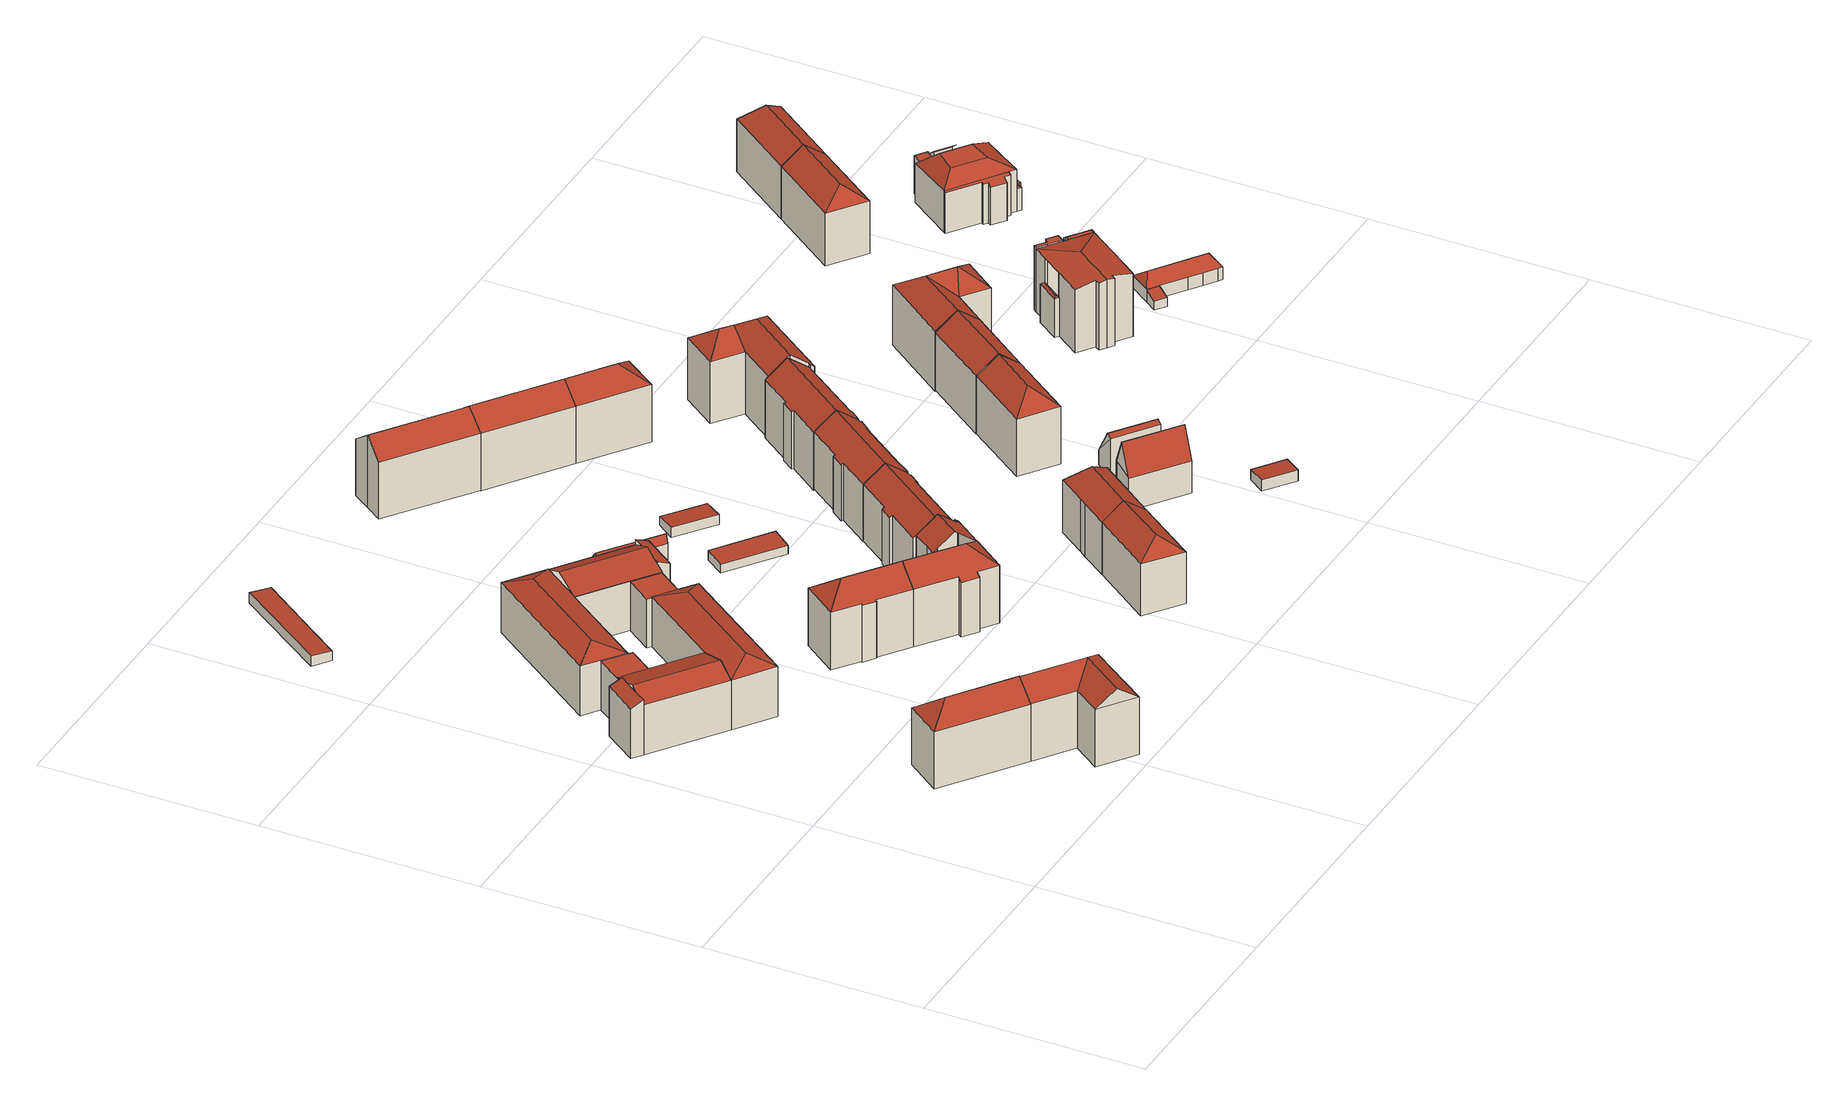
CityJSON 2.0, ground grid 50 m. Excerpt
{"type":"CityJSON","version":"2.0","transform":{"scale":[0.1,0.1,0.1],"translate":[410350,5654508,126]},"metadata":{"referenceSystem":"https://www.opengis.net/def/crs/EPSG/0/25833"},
"CityObjects":{
"building1":{"type":"Building","attributes":{"Dachtyp_tdc":"tdcHipAndGableRoof","Gemeindeschluessel":14612000,"Dachneigung":37.5,"QualitaetDacherkennung":71,"Geometrietyp2DReferenz":"3000","measuredHeight":17.58,"function":"31001_9998","roofType":"5000"},"geometry":[{"type":"Solid","lod":"2","boundaries":[[[[0,1,2,3]],[[1,4,5,2]],[[4,6,7,5]],[[6,8,9,7]],[[8,10,11,9]],[[10,12,13,11]],[[12,14,15,13]],[[14,16,17,15]],[[16,0,3,17]],[[12,10,18]],[[10,8,6,18]],[[6,4,1,0,16,14,12,18]],[[3,2,5,7,9,11,13,15,17]]]],"semantics":{"surfaces":[{"type":"WallSurface"},{"type":"RoofSurface"},{"type":"GroundSurface"}],"values":[[0,0,0,0,0,0,0,0,0,1,1,1,2]]}}]},
"building2":{"type":"Building","attributes":{"Dachtyp_tdc":"tdcFreeFormRoof","Gemeindeschluessel":14612000,"Dachneigung":36.36,"QualitaetDacherkennung":75,"Geometrietyp2DReferenz":"3000","measuredHeight":17.56,"function":"31001_9998","roofType":"5000"},"geometry":[{"type":"Solid","lod":"2","boundaries":[[[[19,20,21,22]],[[20,23,9,21]],[[23,24,5,9]],[[24,25,26,5]],[[25,27,28,26]],[[27,19,22,28]],[[29,30,31,27,25]],[[32,29,25,24]],[[32,24,23]],[[30,29,32,23,20]],[[31,30,20,19]],[[31,19,27]],[[22,21,9,5,26,28]]]],"semantics":{"surfaces":[{"type":"WallSurface"},{"type":"RoofSurface"},{"type":"GroundSurface"}],"values":[[0,0,0,0,0,0,1,1,0,1,1,0,2]]}}]},
"building3":{"type":"Building","attributes":{"Gemeindeschluessel":14612000,"Geometrietyp2DReferenz":"3000","function":"31001_9998","roofType":"9999"},"children":["building3-1","building3-2","building3-3","building3-4","building3-5","building3-6","building3-7","building3-8"]},
"building3-1":{"type":"BuildingPart","attributes":{"Dachtyp_tdc":"tdcPolyFlatRoof","Dachneigung":23.16,"QualitaetDacherkennung":51,"Geometrietyp2DReferenz":"3000","measuredHeight":13.21,"roofType":"2100"},"parents":["building3"],"geometry":[{"type":"MultiSurface","lod":"2","boundaries":[[[33,34,35,36,37]],[[34,38,39,35]],[[38,40,41,42,43,39]],[[40,38,34,33,44,45]],[[36,35,39,43]]],"semantics":{"surfaces":[{"type":"WallSurface"},{"type":"RoofSurface"},{"type":"GroundSurface"}],"values":[0,0,0,1,2]}}]},
"building3-2":{"type":"BuildingPart","attributes":{"Dachtyp_tdc":"tdcPolyFlatRoof","Dachneigung":24.16,"QualitaetDacherkennung":49,"Geometrietyp2DReferenz":"3000","measuredHeight":13.28,"roofType":"2100"},"parents":["building3"],"geometry":[{"type":"MultiSurface","lod":"2","boundaries":[[[46,47,48,49,50]],[[47,51,52,48]],[[51,53,54,55,56,52]],[[53,51,47,46,57,58]],[[49,48,52,56]]],"semantics":{"surfaces":[{"type":"WallSurface"},{"type":"RoofSurface"},{"type":"GroundSurface"}],"values":[0,0,0,1,2]}}]},
"building3-3":{"type":"BuildingPart","attributes":{"Dachtyp_tdc":"tdcPolyFlatRoof","Dachneigung":0,"QualitaetDacherkennung":72,"Geometrietyp2DReferenz":"3000","measuredHeight":11.73,"roofType":"1000"},"parents":["building3"],"geometry":[{"type":"MultiSurface","lod":"2","boundaries":[[[59,60,61,62]],[[63,64,65,66]],[[64,67,68,65]],[[68,62,61,66,65]],[[64,63,60,59,67]]],"semantics":{"surfaces":[{"type":"WallSurface"},{"type":"GroundSurface"},{"type":"RoofSurface"}],"values":[0,0,0,1,2]}}]},
"building3-4":{"type":"BuildingPart","attributes":{"Dachtyp_tdc":"tdcGableRoof","Dachneigung":17.77,"QualitaetDacherkennung":69,"Geometrietyp2DReferenz":"3000","measuredHeight":14.14,"roofType":"3100"},"parents":["building3"],"geometry":[{"type":"MultiSurface","lod":"2","boundaries":[[[69,50,49,70]],[[69,71,72]],[[50,69,72,73,57]],[[71,74,54,58,73,72]],[[70,49,56,75,76,77]]],"semantics":{"surfaces":[{"type":"WallSurface"},{"type":"RoofSurface"},{"type":"GroundSurface"}],"values":[0,0,1,1,2]}}]},
"building3-5":{"type":"BuildingPart","attributes":{"Dachtyp_tdc":"tdcHipRoof","Dachneigung":19.66,"QualitaetDacherkennung":81,"Geometrietyp2DReferenz":"3000","measuredHeight":14.11,"roofType":"3200"},"parents":["building3"],"geometry":[{"type":"MultiSurface","lod":"2","boundaries":[[[78,79,80,81]],[[82,83,84,85,86,87,88]],[[89,83,90]],[[89,79,84,83]],[[79,78,85,84]],[[78,91,92,86,85]],[[93,88,87,94,95]],[[93,96,97,82,88]],[[79,89,96,80]],[[91,78,81]],[[96,93,95,98,99,91,81,80]]],"semantics":{"surfaces":[{"type":"RoofSurface"},{"type":"GroundSurface"},{"type":"WallSurface"}],"values":[0,1,2,2,2,2,2,2,0,0,0]}}]},
"building3-6":{"type":"BuildingPart","attributes":{"Dachtyp_tdc":"tdcGableRoof","Dachneigung":17.85,"QualitaetDacherkennung":70,"Geometrietyp2DReferenz":"3000","measuredHeight":14.15,"roofType":"3100"},"parents":["building3"],"geometry":[{"type":"MultiSurface","lod":"2","boundaries":[[[100,94,87,68,67]],[[92,37,36,86]],[[92,99,101,102,44,37]],[[103,104,41,45,102,101,98,95]],[[100,103,95,94]],[[42,41,104,105]],[[105,104,103,100]],[[36,43,62,68,87,86]],[[42,105,59,62,43]]],"semantics":{"surfaces":[{"type":"WallSurface"},{"type":"RoofSurface"},{"type":"GroundSurface"}],"values":[0,0,1,1,0,0,0,2,0]}}]},
"building3-7":{"type":"BuildingPart","attributes":{"Dachtyp_tdc":"tdcPolyFlatRoof","Dachneigung":0,"QualitaetDacherkennung":70,"Geometrietyp2DReferenz":"3000","measuredHeight":11.73,"roofType":"1000"},"parents":["building3"],"geometry":[{"type":"MultiSurface","lod":"2","boundaries":[[[97,106,88,82]],[[106,107,108,88]],[[107,109,76,108]],[[110,90,83,75]],[[90,110,109,107,106,97]],[[82,88,108,76,75,83]]],"semantics":{"surfaces":[{"type":"WallSurface"},{"type":"RoofSurface"},{"type":"GroundSurface"}],"values":[0,0,0,0,1,2]}}]},
"building3-8":{"type":"BuildingPart","attributes":{"Dachtyp_tdc":"tdcHipRoof","Dachneigung":19.84,"QualitaetDacherkennung":82,"Geometrietyp2DReferenz":"3000","measuredHeight":14.15,"roofType":"3200"},"parents":["building3"],"geometry":[{"type":"MultiSurface","lod":"2","boundaries":[[[111,61,60]],[[111,112,113,61]],[[112,114,115,113]],[[114,69,70,115]],[[116,66,77,71]],[[116,63,66]],[[69,114,117]],[[112,111,116,118]],[[114,112,118,117]],[[116,71,69,117,118]],[[61,113,115,70,77,66]]],"semantics":{"surfaces":[{"type":"WallSurface"},{"type":"RoofSurface"},{"type":"GroundSurface"}],"values":[0,0,0,0,0,0,1,1,1,1,2]}}]},
"building4":{"type":"Building","attributes":{"Dachtyp_tdc":"tdcPolyFlatRoof","Gemeindeschluessel":14612000,"Dachneigung":3.59,"QualitaetDacherkennung":73,"Geometrietyp2DReferenz":"3000","measuredHeight":2.43,"function":"31001_2463","roofType":"2100"},"geometry":[{"type":"Solid","lod":"2","boundaries":[[[[119,120,121,122]],[[120,123,124,121]],[[123,125,126,124]],[[125,127,128,126]],[[127,119,122,128]],[[127,125,123,120,119]],[[122,121,124,126,128]]]],"semantics":{"surfaces":[{"type":"WallSurface"},{"type":"RoofSurface"},{"type":"GroundSurface"}],"values":[[0,0,0,0,0,1,2]]}}]},
"building5":{"type":"Building","attributes":{"Dachtyp_tdc":"tdcHipAndGableRoof","Gemeindeschluessel":14612000,"Dachneigung":37.35,"QualitaetDacherkennung":69,"Geometrietyp2DReferenz":"3000","measuredHeight":17.78,"function":"31001_9998","roofType":"5000"},"geometry":[{"type":"Solid","lod":"2","boundaries":[[[[129,130,131,132]],[[130,133,134,131]],[[135,136,137,138]],[[136,139,140,137]],[[139,141,142,140]],[[141,143,144,142]],[[143,145,146,144]],[[145,129,132,146]],[[141,139,147]],[[139,136,135,133,130,129,145,147]],[[145,143,141,147]],[[132,131,134,138,137,140,142,144,146]],[[133,135,138,134]]]],"semantics":{"surfaces":[{"type":"WallSurface"},{"type":"RoofSurface"},{"type":"GroundSurface"}],"values":[[0,0,0,0,0,0,0,0,1,1,1,2,0]]}}]},
"building6":{"type":"Building","attributes":{"Gemeindeschluessel":14612000,"Geometrietyp2DReferenz":"3000","function":"31001_9998","roofType":"9999"},"children":["building6-1","building6-2"]},
"building6-1":{"type":"BuildingPart","attributes":{"Dachtyp_tdc":"tdcGableRoof","Dachneigung":36.53,"QualitaetDacherkennung":69,"Geometrietyp2DReferenz":"3000","measuredHeight":17.7,"roofType":"3100"},"parents":["building6"],"geometry":[{"type":"MultiSurface","lod":"2","boundaries":[[[148,149,150,151]],[[149,152,153,150]],[[152,154,155,153]],[[148,156,157,158,159]],[[159,160,161,154,152,149,148]],[[155,162,163,164,165,166,151,150,153]],[[154,161,162,155]],[[157,165,164,158]],[[157,156,166,165]],[[156,148,151,166]]],"semantics":{"surfaces":[{"type":"WallSurface"},{"type":"RoofSurface"},{"type":"GroundSurface"}],"values":[0,0,0,1,1,2,0,0,0,0]}}]},
"building6-2":{"type":"BuildingPart","attributes":{"Dachtyp_tdc":"tdcHipAndGableRoof","Dachneigung":37.34,"QualitaetDacherkennung":68,"Geometrietyp2DReferenz":"3000","measuredHeight":17.77,"roofType":"5000"},"parents":["building6"],"geometry":[{"type":"MultiSurface","lod":"2","boundaries":[[[167,168,169,170]],[[168,129,132,169]],[[129,145,146,132]],[[145,171,144,146]],[[171,172,173,144]],[[172,174,175,173]],[[174,176,177,175]],[[176,158,164,177]],[[178,179,180,162,161]],[[179,181,182,180]],[[181,183,184,182]],[[183,167,170,184]],[[179,178,185]],[[178,160,186,158,176,174,172,171,145,185]],[[145,129,168,167,183,181,179,185]],[[170,169,132,146,144,173,175,177,164,163,162,180,182,184]]],"semantics":{"surfaces":[{"type":"WallSurface"},{"type":"RoofSurface"},{"type":"GroundSurface"}],"values":[0,0,0,0,0,0,0,0,0,0,0,0,1,1,1,2]}}]},
"building7":{"type":"Building","attributes":{"Dachtyp_tdc":"tdcGableRoof","Gemeindeschluessel":14612000,"Dachneigung":49.76,"QualitaetDacherkennung":6,"Geometrietyp2DReferenz":"3000","measuredHeight":5.84,"function":"31001_2463","roofType":"3100"},"geometry":[{"type":"Solid","lod":"2","boundaries":[[[[187,188,189,190]],[[188,191,192,189]],[[191,193,194,192]],[[193,195,196,194]],[[195,197,198,196]],[[197,199,200,198]],[[199,187,190,200]],[[195,193,191,188]],[[188,187,199,197,195]],[[190,189,192,194,196,198,200]]]],"semantics":{"surfaces":[{"type":"WallSurface"},{"type":"RoofSurface"},{"type":"GroundSurface"}],"values":[[0,0,0,0,0,0,0,1,1,2]]}}]},
"building8":{"type":"Building","attributes":{"Dachtyp_tdc":"tdcPolyFlatRoof","Gemeindeschluessel":14612000,"Dachneigung":3.15,"QualitaetDacherkennung":67,"Geometrietyp2DReferenz":"3000","measuredHeight":2.36,"function":"31001_2463","roofType":"2100"},"geometry":[{"type":"Solid","lod":"2","boundaries":[[[[201,202,203,204]],[[202,205,206,203]],[[205,207,208,206]],[[207,201,204,208]],[[207,205,202,201]],[[204,203,206,208]]]],"semantics":{"surfaces":[{"type":"WallSurface"},{"type":"RoofSurface"},{"type":"GroundSurface"}],"values":[[0,0,0,0,1,2]]}}]},
"building9":{"type":"Building","attributes":{"Dachtyp_tdc":"tdcFreeFormRoof","Gemeindeschluessel":14612000,"Dachneigung":37.37,"QualitaetDacherkennung":79,"Geometrietyp2DReferenz":"3000","measuredHeight":16.45,"function":"31001_9998","roofType":"5000"},"geometry":[{"type":"Solid","lod":"2","boundaries":[[[[209,210,211,212]],[[210,213,214,211]],[[213,215,216,214]],[[215,217,218,216]],[[217,219,220,218]],[[219,209,212,220]],[[219,221,209]],[[215,213,222,221,219,217]],[[221,222,210,209]],[[213,210,222]],[[212,211,214,216,218,220]]]],"semantics":{"surfaces":[{"type":"WallSurface"},{"type":"RoofSurface"},{"type":"GroundSurface"}],"values":[[0,0,0,0,0,0,1,1,1,0,2]]}}]},
"building10":{"type":"Building","attributes":{"Dachtyp_tdc":"tdcGableRoof","Gemeindeschluessel":14612000,"Dachneigung":37.32,"QualitaetDacherkennung":85,"Geometrietyp2DReferenz":"3000","measuredHeight":17.34,"function":"31001_9998","roofType":"3100"},"geometry":[{"type":"Solid","lod":"2","boundaries":[[[[223,224,225,226]],[[224,227,228,225]],[[227,229,230,228]],[[229,231,232,230]],[[231,233,234,232]],[[233,235,236,234]],[[235,237,238,236]],[[237,239,240,238]],[[239,241,242,240]],[[241,243,244,242]],[[243,245,246,244]],[[245,247,248,246]],[[247,249,250,248]],[[249,156,251,250]],[[156,252,253,251]],[[252,223,226,253]],[[249,247,245,243,241,239,237,235,233]],[[233,231,229,227,224,223,252,156,249]],[[226,225,228,230,232,234,236,238,240,242,244,246,248,250,251,253]]]],"semantics":{"surfaces":[{"type":"WallSurface"},{"type":"RoofSurface"},{"type":"GroundSurface"}],"values":[[0,0,0,0,0,0,0,0,0,0,0,0,0,0,0,0,1,1,2]]}}]},
"building11":{"type":"Building","attributes":{"Dachtyp_tdc":"tdcPolyFlatRoof","Gemeindeschluessel":14612000,"Dachneigung":3.33,"QualitaetDacherkennung":81,"Geometrietyp2DReferenz":"3000","measuredHeight":2.34,"function":"31001_2463","roofType":"2100"},"geometry":[{"type":"Solid","lod":"2","boundaries":[[[[254,255,256,257]],[[255,258,259,256]],[[258,260,261,259]],[[260,254,257,261]],[[260,258,255,254]],[[257,256,259,261]]]],"semantics":{"surfaces":[{"type":"WallSurface"},{"type":"RoofSurface"},{"type":"GroundSurface"}],"values":[[0,0,0,0,1,2]]}}]},
"building12":{"type":"Building","attributes":{"Dachtyp_tdc":"tdcGableRoof","Gemeindeschluessel":14612000,"Dachneigung":37.26,"QualitaetDacherkennung":71,"Geometrietyp2DReferenz":"3000","measuredHeight":17.46,"function":"31001_9998","roofType":"3100"},"geometry":[{"type":"Solid","lod":"2","boundaries":[[[[262,263,264,265]],[[263,266,267,264]],[[266,268,269,267]],[[268,270,271,269]],[[270,272,273,271]],[[272,274,275,273]],[[274,276,277,275]],[[276,278,279,277]],[[278,280,281,279]],[[280,262,265,281]],[[276,274,272,270]],[[270,268,266,263,262,280,278,276]],[[265,264,267,269,271,273,275,277,279,281]]]],"semantics":{"surfaces":[{"type":"WallSurface"},{"type":"RoofSurface"},{"type":"GroundSurface"}],"values":[[0,0,0,0,0,0,0,0,0,0,1,1,2]]}}]},
"building13":{"type":"Building","attributes":{"Dachtyp_tdc":"tdcHipAndGableRoof","Gemeindeschluessel":14612000,"Dachneigung":37.09,"QualitaetDacherkennung":76,"Geometrietyp2DReferenz":"3000","measuredHeight":16.44,"function":"31001_9998","roofType":"5000"},"geometry":[{"type":"Solid","lod":"2","boundaries":[[[[210,282,283,211]],[[282,284,285,283]],[[284,286,287,285]],[[286,288,289,287]],[[288,213,214,289]],[[213,222,290,214]],[[222,210,211,290]],[[288,286,291]],[[286,284,282,210,222,291]],[[222,213,288,291]],[[211,283,285,287,289,214,290]]]],"semantics":{"surfaces":[{"type":"WallSurface"},{"type":"RoofSurface"},{"type":"GroundSurface"}],"values":[[0,0,0,0,0,0,0,1,1,1,2]]}}]},
"building14":{"type":"Building","attributes":{"Dachtyp_tdc":"tdcGableRoof","Gemeindeschluessel":14612000,"Dachneigung":37.23,"QualitaetDacherkennung":85,"Geometrietyp2DReferenz":"3000","measuredHeight":17.52,"function":"31001_9998","roofType":"3100"},"geometry":[{"type":"Solid","lod":"2","boundaries":[[[[292,293,294,295]],[[293,296,297,294]],[[296,298,299,297]],[[298,300,301,299]],[[300,302,303,301]],[[302,304,305,303]],[[304,306,307,305]],[[306,308,309,307]],[[308,310,311,309]],[[310,312,313,311]],[[312,314,315,313]],[[314,316,317,315]],[[316,318,319,317]],[[318,235,320,319]],[[235,233,321,320]],[[233,231,322,321]],[[231,323,324,322]],[[323,292,295,324]],[[233,235,318,316,314,312,310,308,306,304,302,300]],[[300,298,296,293,292,323,231,233]],[[295,294,297,299,301,303,305,307,309,311,313,315,317,319,320,321,322,324]]]],"semantics":{"surfaces":[{"type":"WallSurface"},{"type":"RoofSurface"},{"type":"GroundSurface"}],"values":[[0,0,0,0,0,0,0,0,0,0,0,0,0,0,0,0,0,0,1,1,2]]}}]},
"building15":{"type":"Building","attributes":{"Dachtyp_tdc":"tdcGableRoof","Gemeindeschluessel":14612000,"Dachneigung":37.22,"QualitaetDacherkennung":71,"Geometrietyp2DReferenz":"3000","measuredHeight":17.54,"function":"31001_9998","roofType":"3100"},"geometry":[{"type":"Solid","lod":"2","boundaries":[[[[325,326,327,328]],[[326,329,330,327]],[[329,331,332,330]],[[331,333,334,332]],[[333,335,336,334]],[[335,272,337,336]],[[272,338,339,337]],[[338,268,340,339]],[[268,341,342,340]],[[341,325,328,342]],[[338,272,335,333]],[[333,331,329,326,325,341,268,338]],[[328,327,330,332,334,336,337,339,340,342]]]],"semantics":{"surfaces":[{"type":"WallSurface"},{"type":"RoofSurface"},{"type":"GroundSurface"}],"values":[[0,0,0,0,0,0,0,0,0,0,1,1,2]]}}]},
"building16":{"type":"Building","attributes":{"Dachtyp_tdc":"tdcGableRoof","Gemeindeschluessel":14612000,"Dachneigung":66.22,"QualitaetDacherkennung":9,"Geometrietyp2DReferenz":"3000","measuredHeight":14.75,"function":"31001_2463","roofType":"3100"},"geometry":[{"type":"Solid","lod":"2","boundaries":[[[[343,344,345,346]],[[347,348,346,345]],[[349,350,351,352]],[[344,343,350,349]],[[343,348,351,350]],[[348,347,352,351]],[[347,344,349,352]],[[348,343,346]],[[344,347,345]]]],"semantics":{"surfaces":[{"type":"RoofSurface"},{"type":"GroundSurface"},{"type":"WallSurface"}],"values":[[0,0,1,2,2,2,2,2,2]]}}]},
"building17":{"type":"Building","attributes":{"Dachtyp_tdc":"tdcHipAndGableRoof","Gemeindeschluessel":14612000,"Dachneigung":37.51,"QualitaetDacherkennung":72,"Geometrietyp2DReferenz":"3000","measuredHeight":17.6,"function":"31001_9998","roofType":"5000"},"geometry":[{"type":"Solid","lod":"2","boundaries":[[[[331,353,354,332]],[[353,355,356,354]],[[355,357,358,356]],[[357,359,360,358]],[[359,361,362,360]],[[361,363,364,362]],[[363,335,336,364]],[[335,333,334,336]],[[333,331,332,334]],[[363,361,365]],[[361,359,357,355,353,331,333,365]],[[333,335,363,365]],[[332,354,356,358,360,362,364,336,334]]]],"semantics":{"surfaces":[{"type":"WallSurface"},{"type":"RoofSurface"},{"type":"GroundSurface"}],"values":[[0,0,0,0,0,0,0,0,0,1,1,1,2]]}}]},
"building18":{"type":"Building","attributes":{"Dachtyp_tdc":"tdcGableRoof","Gemeindeschluessel":14612000,"Dachneigung":37.27,"QualitaetDacherkennung":84,"Geometrietyp2DReferenz":"3000","measuredHeight":17.91,"function":"31001_9998","roofType":"3100"},"geometry":[{"type":"Solid","lod":"2","boundaries":[[[[366,367,368,369]],[[367,370,371,368]],[[370,372,373,371]],[[372,374,375,373]],[[374,376,377,375]],[[376,378,379,377]],[[378,380,381,379]],[[380,382,383,381]],[[382,384,385,383]],[[384,386,387,385]],[[386,388,389,387]],[[388,302,390,389]],[[302,300,391,390]],[[300,392,393,391]],[[392,394,395,393]],[[394,366,369,395]],[[300,302,388,386,384,382,380,378,376]],[[376,374,372,370,367,366,394,392,300]],[[369,368,371,373,375,377,379,381,383,385,387,389,390,391,393,395]]]],"semantics":{"surfaces":[{"type":"WallSurface"},{"type":"RoofSurface"},{"type":"GroundSurface"}],"values":[[0,0,0,0,0,0,0,0,0,0,0,0,0,0,0,0,1,1,2]]}}]},
"building19":{"type":"Building","attributes":{"Dachtyp_tdc":"tdcPolyFlatRoof","Gemeindeschluessel":14612000,"Dachneigung":3.02,"QualitaetDacherkennung":56,"Geometrietyp2DReferenz":"3000","measuredHeight":2.67,"function":"31001_9998","roofType":"2100"},"geometry":[{"type":"Solid","lod":"2","boundaries":[[[[396,397,398,399]],[[397,400,401,398]],[[400,402,403,401]],[[402,396,399,403]],[[402,400,397,396]],[[399,398,401,403]]]],"semantics":{"surfaces":[{"type":"WallSurface"},{"type":"RoofSurface"},{"type":"GroundSurface"}],"values":[[0,0,0,0,1,2]]}}]},
"building20":{"type":"Building","attributes":{"Dachtyp_tdc":"tdcGableRoof","Gemeindeschluessel":14612000,"Dachneigung":57.33,"QualitaetDacherkennung":16,"Geometrietyp2DReferenz":"3000","measuredHeight":9.85,"function":"31001_2463","roofType":"3100"},"geometry":[{"type":"Solid","lod":"2","boundaries":[[[[404,405,406,407]],[[405,408,409,406]],[[408,410,411,409]],[[410,404,407,411]],[[408,405,412]],[[404,410,413]],[[405,404,413,412]],[[410,408,412,413]],[[407,406,409,411]]]],"semantics":{"surfaces":[{"type":"WallSurface"},{"type":"RoofSurface"},{"type":"GroundSurface"}],"values":[[0,0,0,0,0,0,1,1,2]]}}]},
"building21":{"type":"Building","attributes":{"Dachtyp_tdc":"tdcHipAndGableRoof","Gemeindeschluessel":14612000,"Dachneigung":36.99,"QualitaetDacherkennung":79,"Geometrietyp2DReferenz":"3000","measuredHeight":17.65,"function":"31001_9998","roofType":"5000"},"geometry":[{"type":"Solid","lod":"2","boundaries":[[[[414,415,416,417]],[[415,418,419,416]],[[418,420,421,419]],[[420,414,417,421]],[[418,415,422]],[[414,420,423]],[[415,414,423,422]],[[420,418,422,423]],[[417,416,419,421]]]],"semantics":{"surfaces":[{"type":"WallSurface"},{"type":"RoofSurface"},{"type":"GroundSurface"}],"values":[[0,0,0,0,1,0,1,1,2]]}}]},
"building22":{"type":"Building","attributes":{"Gemeindeschluessel":14612000,"Geometrietyp2DReferenz":"3000","function":"31001_9998","roofType":"9999"},"children":["building22-1","building22-2"]},
"building22-1":{"type":"BuildingPart","attributes":{"Dachtyp_tdc":"tdcHipAndGableRoof","Dachneigung":36.95,"QualitaetDacherkennung":67,"Geometrietyp2DReferenz":"3000","measuredHeight":18.6,"roofType":"5000"},"parents":["building22"],"geometry":[{"type":"MultiSurface","lod":"2","boundaries":[[[424,425,426,427]],[[425,428,429,426]],[[428,430,431,429]],[[428,425,432]],[[425,424,433,432]],[[430,428,432,433,434]],[[427,426,429,431]]],"semantics":{"surfaces":[{"type":"WallSurface"},{"type":"RoofSurface"},{"type":"GroundSurface"}],"values":[0,0,0,1,1,1,2]}}]},
"building22-2":{"type":"BuildingPart","attributes":{"Dachtyp_tdc":"tdcHipAndGableRoof","Dachneigung":36.85,"QualitaetDacherkennung":68,"Geometrietyp2DReferenz":"3000","measuredHeight":18.6,"roofType":"5000"},"parents":["building22"],"geometry":[{"type":"MultiSurface","lod":"2","boundaries":[[[435,436,437,438]],[[436,374,439,437]],[[374,424,427,439]],[[440,441,442,431,430]],[[441,443,444,442]],[[443,445,446,444]],[[445,435,438,446]],[[441,440,447]],[[440,434,424,374,436,447]],[[436,435,445,443,441,447]],[[438,437,439,427,431,442,444,446]]],"semantics":{"surfaces":[{"type":"WallSurface"},{"type":"RoofSurface"},{"type":"GroundSurface"}],"values":[0,0,0,0,0,0,0,1,1,1,2]}}]},
"building23":{"type":"Building","attributes":{"Dachtyp_tdc":"tdcGableRoof","Gemeindeschluessel":14612000,"Dachneigung":36.83,"QualitaetDacherkennung":82,"Geometrietyp2DReferenz":"3000","measuredHeight":17.8,"function":"31001_9998","roofType":"3100"},"geometry":[{"type":"Solid","lod":"2","boundaries":[[[[448,449,450,451]],[[449,452,453,450]],[[452,414,454,453]],[[414,448,451,454]],[[452,449,455]],[[448,414,456]],[[449,448,456,455]],[[414,452,455,456]],[[451,450,453,454]]]],"semantics":{"surfaces":[{"type":"WallSurface"},{"type":"RoofSurface"},{"type":"GroundSurface"}],"values":[[0,0,0,0,0,0,1,1,2]]}}]},
"building24":{"type":"Building","attributes":{"Dachtyp_tdc":"tdcFreeFormRoof","Gemeindeschluessel":14612000,"Dachneigung":35.76,"QualitaetDacherkennung":76,"Geometrietyp2DReferenz":"3000","measuredHeight":18.19,"function":"31001_9998","roofType":"5000"},"geometry":[{"type":"Solid","lod":"2","boundaries":[[[[457,458,459,460]],[[458,461,462,459]],[[461,463,464,462]],[[463,465,466,464]],[[465,467,468,466]],[[467,457,460,468]],[[469,470,467,465]],[[471,465,463]],[[465,471,469]],[[471,463,461]],[[469,471,461,458]],[[470,469,458,457]],[[470,457,467]],[[460,459,462,464,466,468]]]],"semantics":{"surfaces":[{"type":"WallSurface"},{"type":"RoofSurface"},{"type":"GroundSurface"}],"values":[[0,0,0,0,0,0,1,1,1,1,1,1,0,2]]}}]},
"building25":{"type":"Building","attributes":{"Gemeindeschluessel":14612000,"Geometrietyp2DReferenz":"3000","function":"31001_9998","roofType":"9999"},"children":["building25-1","building25-2","building25-3","building25-4","building25-5"]},
"building25-1":{"type":"BuildingPart","attributes":{"Dachtyp_tdc":"tdcHipAndGableRoof","Dachneigung":11.03,"QualitaetDacherkennung":68,"Geometrietyp2DReferenz":"3000","measuredHeight":16.48,"roofType":"5000"},"parents":["building25"],"geometry":[{"type":"MultiSurface","lod":"2","boundaries":[[[472,473,474,475]],[[473,476,477,474]],[[476,478,479,477]],[[478,480,481,479]],[[480,482,483,481]],[[482,484,485,483]],[[484,486,487,485]],[[486,488,489,487]],[[488,490,489]],[[491,492,493,494,495]],[[496,497,498,499]],[[500,501,502,503,504]],[[472,475,505]],[[500,497,496,492,506]],[[492,491,488,486,484,482,480,506]],[[480,478,476,473,472,501,500,506]],[[474,477,479,481,483,485,487,489,494,493,499,498,504,503,475]]],"semantics":{"surfaces":[{"type":"WallSurface"},{"type":"RoofSurface"},{"type":"GroundSurface"}],"values":[0,0,0,0,0,0,0,0,0,0,0,0,0,1,1,1,2]}}]},
"building25-2":{"type":"BuildingPart","attributes":{"Dachtyp_tdc":"tdcPolyFlatRoof","Dachneigung":0,"QualitaetDacherkennung":3,"Geometrietyp2DReferenz":"3000","measuredHeight":9.66,"roofType":"1000"},"parents":["building25"],"geometry":[{"type":"MultiSurface","lod":"2","boundaries":[[[502,507,508,503]],[[507,509,510,508]],[[509,505,475,510]],[[505,509,507,502]],[[503,508,510,475]]],"semantics":{"surfaces":[{"type":"WallSurface"},{"type":"RoofSurface"},{"type":"GroundSurface"}],"values":[0,0,0,1,2]}}]},
"building25-3":{"type":"BuildingPart","attributes":{"Dachtyp_tdc":"tdcFreeFormRoof","Dachneigung":34.56,"QualitaetDacherkennung":17,"Geometrietyp2DReferenz":"3000","measuredHeight":9.67,"roofType":"5000"},"parents":["building25"],"geometry":[{"type":"MultiSurface","lod":"2","boundaries":[[[490,511,512,489]],[[511,513,514,512]],[[513,495,494,514]],[[515,495,513]],[[516,515,513,511]],[[516,511,490]],[[515,516,490,495]],[[489,512,514,494]]],"semantics":{"surfaces":[{"type":"WallSurface"},{"type":"RoofSurface"},{"type":"GroundSurface"}],"values":[0,0,0,1,1,1,1,2]}}]},
"building25-4":{"type":"BuildingPart","attributes":{"Dachtyp_tdc":"tdcPolyFlatRoof","Dachneigung":0,"QualitaetDacherkennung":17,"Geometrietyp2DReferenz":"3000","measuredHeight":15.44,"roofType":"1000"},"parents":["building25"],"geometry":[{"type":"MultiSurface","lod":"2","boundaries":[[[517,518,519,493,492]],[[518,520,521,519]],[[520,522,523,521]],[[522,524,525,523]],[[524,526,496,499,525]],[[524,522,520,518,517,526]],[[499,493,519,521,523,525]]],"semantics":{"surfaces":[{"type":"WallSurface"},{"type":"RoofSurface"},{"type":"GroundSurface"}],"values":[0,0,0,0,0,1,2]}}]},
"building25-5":{"type":"BuildingPart","attributes":{"Dachtyp_tdc":"tdcFreeFormRoof","Dachneigung":35.02,"QualitaetDacherkennung":22,"Geometrietyp2DReferenz":"3000","measuredHeight":15.61,"roofType":"5000"},"parents":["building25"],"geometry":[{"type":"MultiSurface","lod":"2","boundaries":[[[527,528,529,530]],[[528,531,532,529]],[[531,533,534,532]],[[533,535,500,504,534]],[[536,537,538,498,497]],[[537,527,530,538]],[[535,533,539]],[[533,531,528,527,537,540,539]],[[537,536,540]],[[536,535,539,540]],[[530,529,532,534,504,498,538]]],"semantics":{"surfaces":[{"type":"WallSurface"},{"type":"RoofSurface"},{"type":"GroundSurface"}],"values":[0,0,0,0,0,0,1,1,1,1,2]}}]},
"building26":{"type":"Building","attributes":{"Gemeindeschluessel":14612000,"Geometrietyp2DReferenz":"3000","function":"31001_9998","roofType":"9999"},"children":["building26-1","building26-2"]},
"building26-1":{"type":"BuildingPart","attributes":{"Dachtyp_tdc":"tdcHipRoof","Dachneigung":35.71,"QualitaetDacherkennung":82,"Geometrietyp2DReferenz":"3000","measuredHeight":5.17,"roofType":"3200"},"parents":["building26"],"geometry":[{"type":"MultiSurface","lod":"2","boundaries":[[[541,542,543,544,545]],[[546,547,548,549,550]],[[547,551,552,548]],[[551,553,554,552]],[[553,555,556,554]],[[555,557,558,556]],[[557,541,545,558]],[[553,551,559]],[[547,546,560]],[[551,547,560,559]],[[546,542,541,557,555,553,559,560]],[[545,544,549,548,552,554,556,558]]],"semantics":{"surfaces":[{"type":"WallSurface"},{"type":"RoofSurface"},{"type":"GroundSurface"}],"values":[0,0,0,0,0,0,0,1,1,1,1,2]}}]},
"building26-2":{"type":"BuildingPart","attributes":{"Dachtyp_tdc":"tdcPolyFlatRoof","Dachneigung":12.52,"QualitaetDacherkennung":76,"Geometrietyp2DReferenz":"3000","measuredHeight":2.92,"roofType":"2100"},"parents":["building26"],"geometry":[{"type":"MultiSurface","lod":"2","boundaries":[[[543,561,562,544]],[[561,563,564,562]],[[561,543,550,563]],[[564,549,544,562]],[[563,550,549,564]]],"semantics":{"surfaces":[{"type":"WallSurface"},{"type":"RoofSurface"},{"type":"GroundSurface"}],"values":[0,0,1,2,0]}}]},
"building27":{"type":"Building","attributes":{"Dachtyp_tdc":"tdcHipAndGableRoof","Gemeindeschluessel":14612000,"Dachneigung":37.18,"QualitaetDacherkennung":79,"Geometrietyp2DReferenz":"3000","measuredHeight":16.48,"function":"31001_9998","roofType":"5000"},"geometry":[{"type":"Solid","lod":"2","boundaries":[[[[565,566,567,568]],[[566,569,570,567]],[[569,571,572,570]],[[571,565,568,572]],[[569,566,573]],[[565,571,574]],[[566,565,574,573]],[[571,569,573,574]],[[568,567,570,572]]]],"semantics":{"surfaces":[{"type":"WallSurface"},{"type":"RoofSurface"},{"type":"GroundSurface"}],"values":[[0,0,0,0,1,0,1,1,2]]}}]},
"building28":{"type":"Building","attributes":{"Dachtyp_tdc":"tdcHipAndGableRoof","Gemeindeschluessel":14612000,"Dachneigung":37.22,"QualitaetDacherkennung":79,"Geometrietyp2DReferenz":"3000","measuredHeight":16.5,"function":"31001_9998","roofType":"5000"},"geometry":[{"type":"Solid","lod":"2","boundaries":[[[[571,575,576,572]],[[575,577,578,576]],[[577,565,568,578]],[[565,571,572,568]],[[577,575,579]],[[571,565,574]],[[575,571,574,579]],[[565,577,579,574]],[[572,576,578,568]]]],"semantics":{"surfaces":[{"type":"WallSurface"},{"type":"RoofSurface"},{"type":"GroundSurface"}],"values":[[0,0,0,0,1,0,1,1,2]]}}]},
"building29":{"type":"Building","attributes":{"Gemeindeschluessel":14612000,"Geometrietyp2DReferenz":"3000","function":"31001_9998","roofType":"9999"},"children":["building29-1","building29-2","building29-3","building29-4","building29-5"]},
"building29-1":{"type":"BuildingPart","attributes":{"Dachtyp_tdc":"tdcPolyFlatRoof","Dachneigung":24.09,"QualitaetDacherkennung":31,"Geometrietyp2DReferenz":"3000","measuredHeight":10.03,"roofType":"2100"},"parents":["building29"],"geometry":[{"type":"MultiSurface","lod":"2","boundaries":[[[580,581,582,583]],[[581,584,585,582]],[[584,586,587,585]],[[586,588,589,587]],[[588,590,591,589]],[[590,592,593,591]],[[594,595,596,597]],[[595,598,599,596]],[[598,600,601,599]],[[600,602,603,601]],[[602,580,583,603]],[[602,600,598,595,594,604,592,590,588,586,584,581,580]],[[583,582,585,587,589,591,593,597,596,599,601,603]]],"semantics":{"surfaces":[{"type":"WallSurface"},{"type":"RoofSurface"},{"type":"GroundSurface"}],"values":[0,0,0,0,0,0,0,0,0,0,0,1,2]}}]},
"building29-2":{"type":"BuildingPart","attributes":{"Dachtyp_tdc":"tdcCutTentRoof","Dachneigung":43,"QualitaetDacherkennung":64,"Geometrietyp2DReferenz":"3000","measuredHeight":12.93,"roofType":"9999"},"parents":["building29"],"geometry":[{"type":"MultiSurface","lod":"2","boundaries":[[[592,605,606,593]],[[605,607,608,606]],[[607,609,610,608]],[[611,612,613]],[[611,614,615,612]],[[614,616,617,618,615]],[[619,620,594,597,621,622]],[[592,604,620,619,623,624]],[[605,592,624,625]],[[614,611,626,609,607,605,625,627]],[[619,616,614,627,623]],[[627,625,624,623]],[[597,593,606,608,610,628,612,615,618,621]]],"semantics":{"surfaces":[{"type":"WallSurface"},{"type":"RoofSurface"},{"type":"GroundSurface"}],"values":[0,0,0,0,0,0,0,1,1,1,1,1,2]}}]},
"building29-3":{"type":"BuildingPart","attributes":{"Dachtyp_tdc":"tdcFreeFormRoof","Dachneigung":30.87,"QualitaetDacherkennung":37,"Geometrietyp2DReferenz":"3000","measuredHeight":5.78,"roofType":"5000"},"parents":["building29"],"geometry":[{"type":"MultiSurface","lod":"2","boundaries":[[[629,630,631,632]],[[630,633,634,631]],[[633,635,636,634]],[[635,637,638,636]],[[637,622,621,638]],[[617,639,640,618]],[[639,629,632,640]],[[622,637,641]],[[637,635,633,630,629,639,642,641]],[[639,617,642]],[[617,622,641,642]],[[632,631,634,636,638,621,618,640]]],"semantics":{"surfaces":[{"type":"WallSurface"},{"type":"RoofSurface"},{"type":"GroundSurface"}],"values":[0,0,0,0,0,0,0,1,1,1,1,2]}}]},
"building29-4":{"type":"BuildingPart","attributes":{"Dachtyp_tdc":"tdcFreeFormRoof","Dachneigung":42.08,"QualitaetDacherkennung":11,"Geometrietyp2DReferenz":"3000","measuredHeight":2.99,"roofType":"5000"},"parents":["building29"],"geometry":[{"type":"MultiSurface","lod":"2","boundaries":[[[643,644,645,646]],[[644,613,612,645]],[[647,648,649,613]],[[647,613,644]],[[648,647,644,643]],[[648,643,650,649]],[[646,645,612,628,651]]],"semantics":{"surfaces":[{"type":"WallSurface"},{"type":"RoofSurface"},{"type":"GroundSurface"}],"values":[0,0,1,1,1,1,2]}}]},
"building29-5":{"type":"BuildingPart","attributes":{"Dachtyp_tdc":"tdcPolyFlatRoof","Dachneigung":40.16,"QualitaetDacherkennung":35,"Geometrietyp2DReferenz":"3000","measuredHeight":10.95,"roofType":"2100"},"parents":["building29"],"geometry":[{"type":"MultiSurface","lod":"2","boundaries":[[[652,610,609]],[[652,653,654,610]],[[653,655,650,651,654]],[[653,652,656,655]],[[651,628,610,654]]],"semantics":{"surfaces":[{"type":"WallSurface"},{"type":"RoofSurface"},{"type":"GroundSurface"}],"values":[0,0,0,1,2]}}]},
"building30":{"type":"Building","attributes":{"Dachtyp_tdc":"tdcPolyFlatRoof","Gemeindeschluessel":14612000,"Dachneigung":0,"QualitaetDacherkennung":25,"Geometrietyp2DReferenz":"3000","measuredHeight":9.19,"function":"31001_9998","roofType":"1000"},"geometry":[{"type":"Solid","lod":"2","boundaries":[[[[607,657,658,659]],[[657,660,661,658]],[[660,662,663,661]],[[662,609,664,663]],[[609,607,659,664]],[[609,662,660,657,607]],[[659,658,661,663,664]]]],"semantics":{"surfaces":[{"type":"WallSurface"},{"type":"RoofSurface"},{"type":"GroundSurface"}],"values":[[0,0,0,0,0,1,2]]}}]}
},
"vertices":[
[355,332,168],[352,327,172],[352,327,35],[355,332,35],[426,274,172],[426,274,35],[397,233,211],[397,233,35],[367,192,172],[367,192,35],[190,321,172],[190,321,35],[249,402,172],[249,402,35],[319,352,172],[319,352,35],[322,356,168],[322,356,35],[260,332,211],
[407,67,173],[453,130,173],[453,130,35],[407,67,35],[367,192,173],[426,274,173],[592,153,173],[592,153,35],[488,8,173],[488,8,35],[522,142,210],[522,141,210],[447,37,210],[396,233,210],
[555,1177,172],[578,1160,160],[578,1160,40],[555,1177,40],[555,1177,159],[523,1084,160],[523,1084,40],[500,1100,172],[500,1100,166],[500,1100,159],[500,1100,40],[539,1155,172],[510,1115,172],
[32,898,172],[8,915,159],[8,915,40],[32,898,40],[32,898,160],[64,991,160],[64,991,40],[87,974,172],[87,974,166],[87,974,160],[87,974,40],[48,921,172],[75,958,172],
[488,1084,157],[446,1026,157],[446,1026,40],[488,1084,40],[396,1062,157],[387,1068,157],[387,1068,40],[396,1062,40],[429,1127,157],[429,1127,40],
[193,781,160],[193,781,40],[260,874,160],[221,819,181],[59,936,181],[99,990,160],[99,990,40],[158,948,40],[260,874,40],
[307,1357,160],[103,1076,160],[170,1085,181],[319,1290,181],[190,1013,40],[141,1049,40],[103,1076,40],[307,1357,40],[394,1294,40],[326,1201,40],[190,1014,40],[141,1049,160],[141,1049,157],[394,1294,160],[394,1294,159],[190,1014,160],[326,1201,159],[326,1201,160],[190,1013,160],[190,1013,157],[327,1202,160],[393,1293,160],
[429,1127,159],[366,1255,181],[527,1138,181],[429,1127,160],[488,1084,160],[488,1084,159],
[190,1014,157],[200,1006,157],[200,1006,40],[158,948,157],[99,990,157],
[446,1026,160],[482,999,160],[482,999,40],[280,719,160],[280,719,40],[396,1062,160],[268,784,181],[416,989,181],
[68,1618,58],[28,1646,61],[28,1646,36],[68,1618,36],[182,1863,61],[182,1863,36],[223,1834,58],[223,1834,36],[118,1688,58],[118,1688,36],
[644,596,169],[576,646,169],[576,646,30],[644,596,30],[575,644,167],[575,644,30],[548,663,167],[550,665,169],[550,665,30],[548,663,30],[494,707,169],[494,707,30],[554,788,169],[554,788,30],[704,676,169],[704,676,30],[674,636,208],[674,636,30],[563,718,208],
[863,650,207],[898,624,175],[898,624,30],[863,650,30],[904,632,175],[904,632,30],[910,628,169],[910,628,30],[824,679,170],[796,641,170],[780,620,170],[820,591,207],[860,561,170],[860,560,169],[860,560,30],[820,591,30],[780,620,30],[796,641,30],[824,679,30],
[720,526,161],[727,535,169],[727,535,30],[720,526,30],[704,676,170],[706,675,170],[706,675,30],[724,661,170],[724,661,30],[738,651,170],[738,651,30],[860,560,170],[801,480,169],[801,480,30],[760,510,169],[760,510,30],[754,501,161],[754,501,30],[791,550,208],[820,591,170],
[569,1271,81],[574,1277,99],[574,1277,40],[569,1271,40],[599,1311,48],[599,1311,40],[726,1216,48],[726,1216,40],[701,1182,99],[701,1182,40],[696,1176,80],[696,1176,40],[673,1192,79],[673,1192,40],
[701,1059,60],[733,1103,63],[733,1103,40],[701,1059,40],[857,1013,63],[857,1013,40],[825,969,60],[825,969,40],
[952,237,156],[1054,375,156],[1054,375,30],[952,237,30],[1135,316,156],[1135,316,30],[1039,185,156],[1039,185,30],[1040,184,154],[1040,184,30],[1035,176,154],[1035,176,30],[1011,232,194],[1094,346,194],
[874,759,165],[870,762,161],[870,762,29],[874,759,29],[891,790,161],[891,790,29],[895,787,165],[895,787,29],[950,862,165],[950,862,29],[990,832,203],[990,832,29],[1030,803,165],[1030,803,29],[1026,798,165],[1026,798,29],[1030,795,161],[1030,795,29],[1011,770,161],[1011,770,29],[1008,773,165],[1008,773,29],[904,632,165],[904,632,29],[898,624,165],[898,624,29],[858,653,203],[858,653,29],[824,679,29],[818,683,165],[818,683,29],
[774,1207,63],[805,1249,60],[805,1249,39],[774,1207,39],[891,1184,60],[891,1184,39],[860,1142,63],[860,1142,39],
[714,1811,159],[779,1763,159],[779,1763,27],[714,1811,27],[776,1759,163],[776,1759,27],[833,1718,163],[833,1718,27],[803,1677,201],[803,1677,27],[774,1637,164],[774,1637,27],[587,1773,164],[587,1773,27],[616,1813,201],[616,1813,27],[645,1854,163],[645,1854,27],[711,1806,163],[711,1806,27],
[1097,435,156],[1097,435,30],[1110,452,156],[1110,452,30],[1157,516,156],[1157,516,30],[1238,456,156],[1238,456,30],[1094,346,30],[1177,459,194],
[998,936,161],[1020,965,161],[1020,965,28],[998,936,28],[1024,962,165],[1024,962,28],[1079,1038,165],[1079,1038,28],[1120,1008,203],[1120,1008,28],[1160,979,165],[1160,979,28],[1156,974,165],[1156,974,28],[1160,971,162],[1160,971,28],[1141,946,161],[1141,946,28],[1137,948,165],[1137,948,28],[1050,830,165],[1050,830,28],[1053,827,161],[1053,827,28],[1037,805,162],[1037,805,28],[1033,807,165],[1033,807,28],[1030,803,28],[990,832,28],[950,862,28],[1002,933,165],[1002,933,28],
[889,1684,159],[956,1635,159],[956,1635,26],[889,1684,26],[953,1631,163],[953,1631,26],[1008,1591,163],[1008,1591,26],[978,1550,202],[978,1550,26],[949,1510,164],[949,1510,26],[774,1637,26],[803,1677,202],[803,1677,26],[833,1718,26],[886,1679,163],[886,1679,26],
[1439,394,117],[1324,478,117],[1310,459,175],[1425,375,175],[1292,434,105],[1407,350,105],[1324,478,27],[1439,394,27],[1407,350,27],[1292,434,27],
[1061,1553,163],[1061,1553,26],[1063,1556,160],[1063,1556,26],[1092,1536,159],[1092,1536,26],[1090,1532,163],[1090,1532,26],[1148,1490,163],[1148,1490,26],[1090,1409,164],[1090,1409,26],[1077,1479,202],
[1129,1113,161],[1150,1142,161],[1150,1142,24],[1129,1113,24],[1153,1139,164],[1153,1139,24],[1208,1212,164],[1208,1212,24],[1213,1208,170],[1213,1208,24],[1248,1183,203],[1248,1183,24],[1288,1154,165],[1288,1154,24],[1283,1147,165],[1283,1147,24],[1180,1006,166],[1180,1006,24],[1183,1004,162],[1183,1004,24],[1166,981,162],[1166,981,24],[1163,983,166],[1163,983,24],[1160,979,24],[1120,1008,24],[1079,1038,164],[1079,1038,24],[1132,1110,164],[1132,1110,24],
[1568,215,54],[1539,176,57],[1539,176,30],[1568,215,30],[1473,225,57],[1473,225,30],[1502,264,54],[1502,264,30],
[1427,570,55],[1519,503,55],[1519,503,20],[1427,570,20],[1486,459,114],[1486,459,20],[1394,526,114],[1394,526,20],[1495,470,119],[1403,537,119],
[1494,780,163],[1388,636,163],[1388,636,24],[1494,780,24],[1307,695,162],[1307,695,24],[1413,839,162],[1413,839,24],[1377,705,200],[1454,809,200],
[1273,1290,170],[1209,1337,170],[1209,1337,21],[1273,1290,21],[1269,1418,169],[1269,1418,21],[1333,1370,169],[1333,1370,21],[1277,1349,207],[1302,1330,207],[1332,1369,170],
[1288,1154,175],[1254,1179,207],[1254,1179,21],[1288,1154,21],[1213,1208,21],[1333,1370,170],[1413,1310,169],[1413,1310,21],[1290,1142,169],[1290,1142,21],[1283,1147,175],[1283,1147,21],[1342,1299,207],
[1413,839,163],[1521,985,162],[1521,985,23],[1413,839,23],[1601,925,163],[1601,925,23],[1494,780,23],[1562,955,201],[1454,809,201],
[1521,985,164],[1635,1139,164],[1635,1139,19],[1521,985,19],[1774,1036,164],[1774,1036,19],[1714,956,164],[1714,956,19],[1656,999,164],[1656,999,19],[1601,925,164],[1601,925,19],[1645,1069,201],[1561,955,201],[1704,1026,201],
[1921,763,161],[1894,726,161],[1894,726,9],[1921,763,9],[1856,754,171],[1856,754,9],[1848,744,171],[1848,744,9],[1834,754,174],[1834,754,9],[1819,765,170],[1819,765,9],[1826,776,170],[1826,776,9],[1788,803,161],[1788,803,9],[1829,860,161],[1829,860,9],[1829,860,102],[1866,911,161],[1888,941,161],[1888,941,9],[1866,911,9],[1866,911,102],[1937,906,161],[1946,899,161],[1946,899,9],[1937,906,9],[1994,864,161],[1973,834,161],[1973,834,106],[1973,834,9],[1994,864,9],[1921,763,106],[1901,847,174],
[1983,827,106],[1983,827,9],[1931,755,106],[1931,755,9],
[1821,866,102],[1821,866,9],[1857,917,102],[1857,917,9],[1859,909,106],[1828,868,106],
[1888,941,164],[1894,949,164],[1894,949,9],[1917,931,164],[1917,931,9],[1925,939,164],[1925,939,9],[1948,922,164],[1948,922,9],[1937,906,164],
[1958,915,155],[1982,898,155],[1982,898,9],[1958,915,9],[1976,890,162],[1976,890,9],[2000,872,162],[2000,872,9],[1994,864,162],[1946,899,162],[1952,907,162],[1952,907,9],[1993,871,165],[1951,901,165],
[2105,708,33],[2053,746,33],[2053,746,32],[2053,746,3],[2105,708,3],[2029,763,33],[2064,812,32],[2064,812,3],[2029,763,3],[2029,763,32],[2206,711,32],[2206,711,3],[2171,662,33],[2171,662,3],[2163,668,33],[2163,668,3],[2134,688,33],[2134,688,3],[2174,696,54],[2060,777,54],
[2033,718,24],[2033,718,3],[2009,736,24],[2009,736,3],
[2038,1492,141],[1922,1334,141],[1922,1334,15],[2038,1492,15],[1841,1394,141],[1841,1394,15],[1956,1551,141],[1956,1551,15],[1900,1390,179],[1997,1522,179],
[2072,1709,141],[2072,1709,15],[2153,1650,141],[2153,1650,15],[2093,1653,179],
[2131,1166,101],[2136,1174,106],[2136,1174,10],[2131,1166,10],[2127,1181,106],[2127,1181,10],[2130,1185,108],[2130,1185,10],[2131,1185,108],[2131,1185,10],[2062,1234,108],[2062,1234,10],[2065,1238,110],[2065,1238,10],[2186,1152,110],[2182,1146,107],[2182,1146,10],[2186,1152,10],[2170,1155,107],[2170,1155,10],[2167,1151,105],[2167,1151,10],[2161,1144,101],[2161,1144,10],[2137,1187,110],
[2138,1340,104],[2138,1340,10],[2148,1333,104],[2148,1333,10],[2173,1315,104],[2173,1315,10],[2256,1254,105],[2256,1254,10],[2256,1254,28],[2272,1242,105],[2272,1242,10],[2237,1194,108],[2237,1194,64],[2237,1194,10],[2200,1142,111],[2186,1152,111],[2200,1142,10],[2200,1142,64],[2175,1195,139],[2108,1244,139],[2144,1289,139],[2214,1285,105],[2206,1245,139],[2214,1285,10],
[2237,1173,64],[2238,1158,58],[2238,1158,10],[2237,1173,10],[2232,1149,58],[2232,1149,10],[2218,1147,64],[2218,1147,10],[2210,1135,64],[2210,1135,10],[2247,1187,64],[2247,1187,10],[2208,1143,68],[2239,1185,68],
[2229,1307,28],[2272,1276,28],[2272,1276,10],[2229,1307,10],[2253,1273,40],[2232,1288,40],[2214,1285,28],[2224,1299,28],[2224,1299,10],
[2173,1315,119],[2182,1329,105],[2182,1329,10],[2224,1299,105],[2214,1285,120],
[2163,1354,104],[2163,1354,13],[2148,1333,13],[2188,1336,104],[2188,1336,13],[2182,1329,104],[2182,1329,13],[2173,1315,13]
]}
